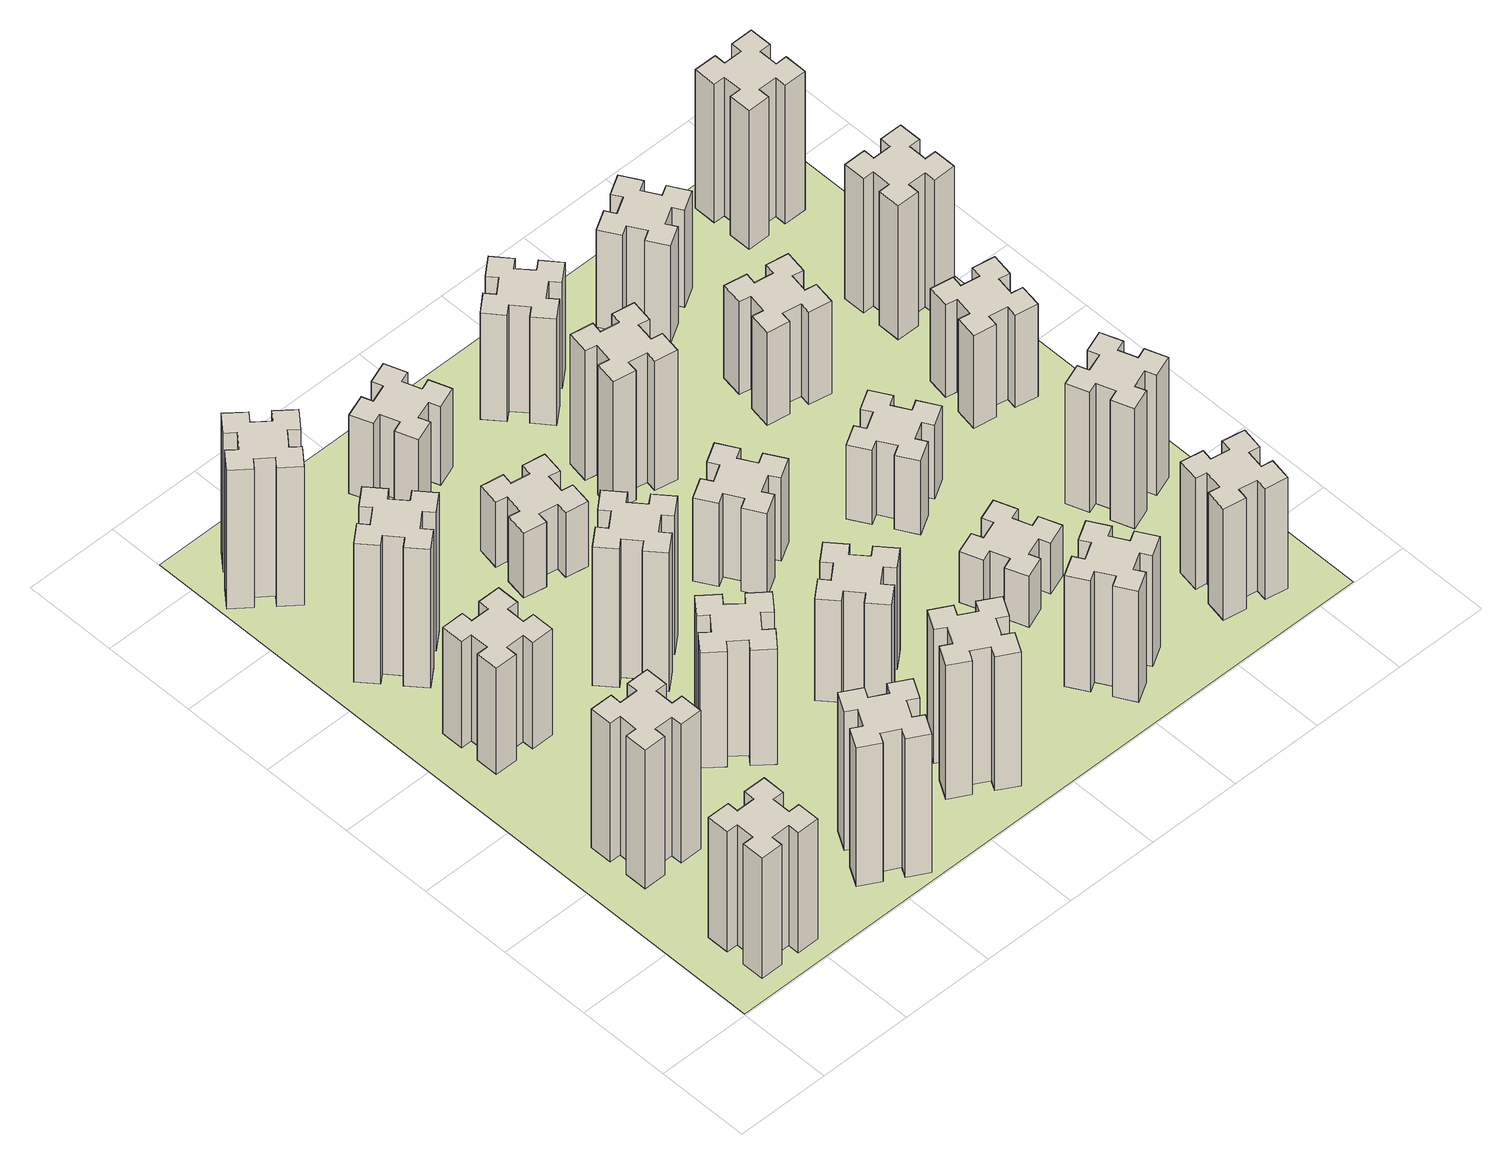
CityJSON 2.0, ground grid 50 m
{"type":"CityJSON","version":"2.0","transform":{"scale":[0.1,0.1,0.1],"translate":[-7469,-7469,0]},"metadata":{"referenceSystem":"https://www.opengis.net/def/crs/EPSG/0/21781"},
"CityObjects":{
"building1":{"type":"Building","attributes":{"class":"1000","function":"1000","usage":"1000","yearOfConstruction":2016,"roofType":"1000","measuredHeight":78,"storeysAboveGround":30,"storeysBelowGround":0},"geometry":[{"type":"Solid","lod":"1","boundaries":[[[[0,1,2,3,4,5,6,7,8,9,10,11,12,13,14,15,16,17,18,19]],[[17,16,20,21]],[[16,15,22,20]],[[15,14,23,22]],[[14,13,24,23]],[[13,12,25,24]],[[12,11,26,25]],[[11,10,27,26]],[[10,9,28,27]],[[9,8,29,28]],[[8,7,30,29]],[[7,6,31,30]],[[6,5,32,31]],[[5,4,33,32]],[[4,3,34,33]],[[3,2,35,34]],[[2,1,36,35]],[[1,0,37,36]],[[0,19,38,37]],[[19,18,39,38]],[[18,17,21,39]],[[24,25,26,27,28,29,30,31,32,33,34,35,36,37,38,39,21,20,22,23]]]]}]},
"building2":{"type":"Building","attributes":{"class":"1000","function":"1000","usage":"1000","yearOfConstruction":2016,"roofType":"1000","measuredHeight":90,"storeysAboveGround":30,"storeysBelowGround":0},"geometry":[{"type":"Solid","lod":"1","boundaries":[[[[40,41,42,43,44,45,46,47,48,49,50,51,52,53,54,55,56,57,58,59]],[[57,56,60,61]],[[56,55,62,60]],[[55,54,63,62]],[[54,53,64,63]],[[53,52,65,64]],[[52,51,66,65]],[[51,50,67,66]],[[50,49,68,67]],[[49,48,69,68]],[[48,47,70,69]],[[47,46,71,70]],[[46,45,72,71]],[[45,44,73,72]],[[44,43,74,73]],[[43,42,75,74]],[[42,41,76,75]],[[41,40,77,76]],[[40,59,78,77]],[[59,58,79,78]],[[58,57,61,79]],[[64,65,66,67,68,69,70,71,72,73,74,75,76,77,78,79,61,60,62,63]]]]}]},
"building3":{"type":"Building","attributes":{"class":"1000","function":"1000","usage":"1000","yearOfConstruction":2016,"roofType":"1000","measuredHeight":69,"storeysAboveGround":30,"storeysBelowGround":0},"geometry":[{"type":"Solid","lod":"1","boundaries":[[[[80,81,82,83,84,85,86,87,88,89,90,91,92,93,94,95,96,97,98,99]],[[97,96,100,101]],[[96,95,102,100]],[[95,94,103,102]],[[94,93,104,103]],[[93,92,105,104]],[[92,91,106,105]],[[91,90,107,106]],[[90,89,108,107]],[[89,88,109,108]],[[88,87,110,109]],[[87,86,111,110]],[[86,85,112,111]],[[85,84,113,112]],[[84,83,114,113]],[[83,82,115,114]],[[82,81,116,115]],[[81,80,117,116]],[[80,99,118,117]],[[99,98,119,118]],[[98,97,101,119]],[[104,105,106,107,108,109,110,111,112,113,114,115,116,117,118,119,101,100,102,103]]]]}]},
"building4":{"type":"Building","attributes":{"class":"1000","function":"1000","usage":"1000","yearOfConstruction":2016,"roofType":"1000","measuredHeight":90,"storeysAboveGround":30,"storeysBelowGround":0},"geometry":[{"type":"Solid","lod":"1","boundaries":[[[[120,121,122,123,124,125,126,127,128,129,130,131,132,133,134,135,136,137,138,139]],[[137,136,140,141]],[[136,135,142,140]],[[135,134,143,142]],[[134,133,144,143]],[[133,132,145,144]],[[132,131,146,145]],[[131,130,147,146]],[[130,129,148,147]],[[129,128,149,148]],[[128,127,150,149]],[[127,126,151,150]],[[126,125,152,151]],[[125,124,153,152]],[[124,123,154,153]],[[123,122,155,154]],[[122,121,156,155]],[[121,120,157,156]],[[120,139,158,157]],[[139,138,159,158]],[[138,137,141,159]],[[144,145,146,147,148,149,150,151,152,153,154,155,156,157,158,159,141,140,142,143]]]]}]},
"building5":{"type":"Building","attributes":{"class":"1000","function":"1000","usage":"1000","yearOfConstruction":2016,"roofType":"1000","measuredHeight":90,"storeysAboveGround":30,"storeysBelowGround":0},"geometry":[{"type":"Solid","lod":"1","boundaries":[[[[160,161,162,163,164,165,166,167,168,169,170,171,172,173,174,175,176,177,178,179]],[[177,176,180,181]],[[176,175,182,180]],[[175,174,183,182]],[[174,173,184,183]],[[173,172,185,184]],[[172,171,186,185]],[[171,170,187,186]],[[170,169,188,187]],[[169,168,189,188]],[[168,167,190,189]],[[167,166,191,190]],[[166,165,192,191]],[[165,164,193,192]],[[164,163,194,193]],[[163,162,195,194]],[[162,161,196,195]],[[161,160,197,196]],[[160,179,198,197]],[[179,178,199,198]],[[178,177,181,199]],[[184,185,186,187,188,189,190,191,192,193,194,195,196,197,198,199,181,180,182,183]]]]}]},
"building6":{"type":"Building","attributes":{"class":"1000","function":"1000","usage":"1000","yearOfConstruction":2016,"roofType":"1000","measuredHeight":90,"storeysAboveGround":30,"storeysBelowGround":0},"geometry":[{"type":"Solid","lod":"1","boundaries":[[[[200,201,202,203,204,205,206,207,208,209,210,211,212,213,214,215,216,217,218,219]],[[217,216,220,221]],[[216,215,222,220]],[[215,214,223,222]],[[214,213,224,223]],[[213,212,225,224]],[[212,211,226,225]],[[211,210,227,226]],[[210,209,228,227]],[[209,208,229,228]],[[208,207,230,229]],[[207,206,231,230]],[[206,205,232,231]],[[205,204,233,232]],[[204,203,234,233]],[[203,202,235,234]],[[202,201,236,235]],[[201,200,237,236]],[[200,219,238,237]],[[219,218,239,238]],[[218,217,221,239]],[[224,225,226,227,228,229,230,231,232,233,234,235,236,237,238,239,221,220,222,223]]]]}]},
"building7":{"type":"Building","attributes":{"class":"1000","function":"1000","usage":"1000","yearOfConstruction":2016,"roofType":"1000","measuredHeight":75,"storeysAboveGround":30,"storeysBelowGround":0},"geometry":[{"type":"Solid","lod":"1","boundaries":[[[[240,241,242,243,244,245,246,247,248,249,250,251,252,253,254,255,256,257,258,259]],[[257,256,260,261]],[[256,255,262,260]],[[255,254,263,262]],[[254,253,264,263]],[[253,252,265,264]],[[252,251,266,265]],[[251,250,267,266]],[[250,249,268,267]],[[249,248,269,268]],[[248,247,270,269]],[[247,246,271,270]],[[246,245,272,271]],[[245,244,273,272]],[[244,243,274,273]],[[243,242,275,274]],[[242,241,276,275]],[[241,240,277,276]],[[240,259,278,277]],[[259,258,279,278]],[[258,257,261,279]],[[264,265,266,267,268,269,270,271,272,273,274,275,276,277,278,279,261,260,262,263]]]]}]},
"building8":{"type":"Building","attributes":{"class":"1000","function":"1000","usage":"1000","yearOfConstruction":2016,"roofType":"1000","measuredHeight":90,"storeysAboveGround":30,"storeysBelowGround":0},"geometry":[{"type":"Solid","lod":"1","boundaries":[[[[280,281,282,283,284,285,286,287,288,289,290,291,292,293,294,295,296,297,298,299]],[[297,296,300,301]],[[296,295,302,300]],[[295,294,303,302]],[[294,293,304,303]],[[293,292,305,304]],[[292,291,306,305]],[[291,290,307,306]],[[290,289,308,307]],[[289,288,309,308]],[[288,287,310,309]],[[287,286,311,310]],[[286,285,312,311]],[[285,284,313,312]],[[284,283,314,313]],[[283,282,315,314]],[[282,281,316,315]],[[281,280,317,316]],[[280,299,318,317]],[[299,298,319,318]],[[298,297,301,319]],[[304,305,306,307,308,309,310,311,312,313,314,315,316,317,318,319,301,300,302,303]]]]}]},
"building9":{"type":"Building","attributes":{"class":"1000","function":"1000","usage":"1000","yearOfConstruction":2016,"roofType":"1000","measuredHeight":87,"storeysAboveGround":30,"storeysBelowGround":0},"geometry":[{"type":"Solid","lod":"1","boundaries":[[[[320,321,322,323,324,325,326,327,328,329,330,331,332,333,334,335,336,337,338,339]],[[337,336,340,341]],[[336,335,342,340]],[[335,334,343,342]],[[334,333,344,343]],[[333,332,345,344]],[[332,331,346,345]],[[331,330,347,346]],[[330,329,348,347]],[[329,328,349,348]],[[328,327,350,349]],[[327,326,351,350]],[[326,325,352,351]],[[325,324,353,352]],[[324,323,354,353]],[[323,322,355,354]],[[322,321,356,355]],[[321,320,357,356]],[[320,339,358,357]],[[339,338,359,358]],[[338,337,341,359]],[[344,345,346,347,348,349,350,351,352,353,354,355,356,357,358,359,341,340,342,343]]]]}]},
"building10":{"type":"Building","attributes":{"class":"1000","function":"1000","usage":"1000","yearOfConstruction":2016,"roofType":"1000","measuredHeight":42,"storeysAboveGround":30,"storeysBelowGround":0},"geometry":[{"type":"Solid","lod":"1","boundaries":[[[[360,361,362,363,364,365,366,367,368,369,370,371,372,373,374,375,376,377,378,379]],[[377,376,380,381]],[[376,375,382,380]],[[375,374,383,382]],[[374,373,384,383]],[[373,372,385,384]],[[372,371,386,385]],[[371,370,387,386]],[[370,369,388,387]],[[369,368,389,388]],[[368,367,390,389]],[[367,366,391,390]],[[366,365,392,391]],[[365,364,393,392]],[[364,363,394,393]],[[363,362,395,394]],[[362,361,396,395]],[[361,360,397,396]],[[360,379,398,397]],[[379,378,399,398]],[[378,377,381,399]],[[384,385,386,387,388,389,390,391,392,393,394,395,396,397,398,399,381,380,382,383]]]]}]},
"building11":{"type":"Building","attributes":{"class":"1000","function":"1000","usage":"1000","yearOfConstruction":2016,"roofType":"1000","measuredHeight":66,"storeysAboveGround":30,"storeysBelowGround":0},"geometry":[{"type":"Solid","lod":"1","boundaries":[[[[400,401,402,403,404,405,406,407,408,409,410,411,412,413,414,415,416,417,418,419]],[[417,416,420,421]],[[416,415,422,420]],[[415,414,423,422]],[[414,413,424,423]],[[413,412,425,424]],[[412,411,426,425]],[[411,410,427,426]],[[410,409,428,427]],[[409,408,429,428]],[[408,407,430,429]],[[407,406,431,430]],[[406,405,432,431]],[[405,404,433,432]],[[404,403,434,433]],[[403,402,435,434]],[[402,401,436,435]],[[401,400,437,436]],[[400,419,438,437]],[[419,418,439,438]],[[418,417,421,439]],[[424,425,426,427,428,429,430,431,432,433,434,435,436,437,438,439,421,420,422,423]]]]}]},
"building12":{"type":"Building","attributes":{"class":"1000","function":"1000","usage":"1000","yearOfConstruction":2016,"roofType":"1000","measuredHeight":51,"storeysAboveGround":30,"storeysBelowGround":0},"geometry":[{"type":"Solid","lod":"1","boundaries":[[[[440,441,442,443,444,445,446,447,448,449,450,451,452,453,454,455,456,457,458,459]],[[457,456,460,461]],[[456,455,462,460]],[[455,454,463,462]],[[454,453,464,463]],[[453,452,465,464]],[[452,451,466,465]],[[451,450,467,466]],[[450,449,468,467]],[[449,448,469,468]],[[448,447,470,469]],[[447,446,471,470]],[[446,445,472,471]],[[445,444,473,472]],[[444,443,474,473]],[[443,442,475,474]],[[442,441,476,475]],[[441,440,477,476]],[[440,459,478,477]],[[459,458,479,478]],[[458,457,461,479]],[[464,465,466,467,468,469,470,471,472,473,474,475,476,477,478,479,461,460,462,463]]]]}]},
"building13":{"type":"Building","attributes":{"class":"1000","function":"1000","usage":"1000","yearOfConstruction":2016,"roofType":"1000","measuredHeight":54,"storeysAboveGround":30,"storeysBelowGround":0},"geometry":[{"type":"Solid","lod":"1","boundaries":[[[[480,481,482,483,484,485,486,487,488,489,490,491,492,493,494,495,496,497,498,499]],[[497,496,500,501]],[[496,495,502,500]],[[495,494,503,502]],[[494,493,504,503]],[[493,492,505,504]],[[492,491,506,505]],[[491,490,507,506]],[[490,489,508,507]],[[489,488,509,508]],[[488,487,510,509]],[[487,486,511,510]],[[486,485,512,511]],[[485,484,513,512]],[[484,483,514,513]],[[483,482,515,514]],[[482,481,516,515]],[[481,480,517,516]],[[480,499,518,517]],[[499,498,519,518]],[[498,497,501,519]],[[504,505,506,507,508,509,510,511,512,513,514,515,516,517,518,519,501,500,502,503]]]]}]},
"building14":{"type":"Building","attributes":{"class":"1000","function":"1000","usage":"1000","yearOfConstruction":2016,"roofType":"1000","measuredHeight":84,"storeysAboveGround":30,"storeysBelowGround":0},"geometry":[{"type":"Solid","lod":"1","boundaries":[[[[520,521,522,523,524,525,526,527,528,529,530,531,532,533,534,535,536,537,538,539]],[[537,536,540,541]],[[536,535,542,540]],[[535,534,543,542]],[[534,533,544,543]],[[533,532,545,544]],[[532,531,546,545]],[[531,530,547,546]],[[530,529,548,547]],[[529,528,549,548]],[[528,527,550,549]],[[527,526,551,550]],[[526,525,552,551]],[[525,524,553,552]],[[524,523,554,553]],[[523,522,555,554]],[[522,521,556,555]],[[521,520,557,556]],[[520,539,558,557]],[[539,538,559,558]],[[538,537,541,559]],[[544,545,546,547,548,549,550,551,552,553,554,555,556,557,558,559,541,540,542,543]]]]}]},
"building15":{"type":"Building","attributes":{"class":"1000","function":"1000","usage":"1000","yearOfConstruction":2016,"roofType":"1000","measuredHeight":72,"storeysAboveGround":30,"storeysBelowGround":0},"geometry":[{"type":"Solid","lod":"1","boundaries":[[[[560,561,562,563,564,565,566,567,568,569,570,571,572,573,574,575,576,577,578,579]],[[577,576,580,581]],[[576,575,582,580]],[[575,574,583,582]],[[574,573,584,583]],[[573,572,585,584]],[[572,571,586,585]],[[571,570,587,586]],[[570,569,588,587]],[[569,568,589,588]],[[568,567,590,589]],[[567,566,591,590]],[[566,565,592,591]],[[565,564,593,592]],[[564,563,594,593]],[[563,562,595,594]],[[562,561,596,595]],[[561,560,597,596]],[[560,579,598,597]],[[579,578,599,598]],[[578,577,581,599]],[[584,585,586,587,588,589,590,591,592,593,594,595,596,597,598,599,581,580,582,583]]]]}]},
"building16":{"type":"Building","attributes":{"class":"1000","function":"1000","usage":"1000","yearOfConstruction":2016,"roofType":"1000","measuredHeight":69,"storeysAboveGround":30,"storeysBelowGround":0},"geometry":[{"type":"Solid","lod":"1","boundaries":[[[[600,601,602,603,604,605,606,607,608,609,610,611,612,613,614,615,616,617,618,619]],[[617,616,620,621]],[[616,615,622,620]],[[615,614,623,622]],[[614,613,624,623]],[[613,612,625,624]],[[612,611,626,625]],[[611,610,627,626]],[[610,609,628,627]],[[609,608,629,628]],[[608,607,630,629]],[[607,606,631,630]],[[606,605,632,631]],[[605,604,633,632]],[[604,603,634,633]],[[603,602,635,634]],[[602,601,636,635]],[[601,600,637,636]],[[600,619,638,637]],[[619,618,639,638]],[[618,617,621,639]],[[624,625,626,627,628,629,630,631,632,633,634,635,636,637,638,639,621,620,622,623]]]]}]},
"building17":{"type":"Building","attributes":{"class":"1000","function":"1000","usage":"1000","yearOfConstruction":2016,"roofType":"1000","measuredHeight":33,"storeysAboveGround":30,"storeysBelowGround":0},"geometry":[{"type":"Solid","lod":"1","boundaries":[[[[640,641,642,643,644,645,646,647,648,649,650,651,652,653,654,655,656,657,658,659]],[[657,656,660,661]],[[656,655,662,660]],[[655,654,663,662]],[[654,653,664,663]],[[653,652,665,664]],[[652,651,666,665]],[[651,650,667,666]],[[650,649,668,667]],[[649,648,669,668]],[[648,647,670,669]],[[647,646,671,670]],[[646,645,672,671]],[[645,644,673,672]],[[644,643,674,673]],[[643,642,675,674]],[[642,641,676,675]],[[641,640,677,676]],[[640,659,678,677]],[[659,658,679,678]],[[658,657,661,679]],[[664,665,666,667,668,669,670,671,672,673,674,675,676,677,678,679,661,660,662,663]]]]}]},
"building18":{"type":"Building","attributes":{"class":"1000","function":"1000","usage":"1000","yearOfConstruction":2016,"roofType":"1000","measuredHeight":48,"storeysAboveGround":30,"storeysBelowGround":0},"geometry":[{"type":"Solid","lod":"1","boundaries":[[[[680,681,682,683,684,685,686,687,688,689,690,691,692,693,694,695,696,697,698,699]],[[697,696,700,701]],[[696,695,702,700]],[[695,694,703,702]],[[694,693,704,703]],[[693,692,705,704]],[[692,691,706,705]],[[691,690,707,706]],[[690,689,708,707]],[[689,688,709,708]],[[688,687,710,709]],[[687,686,711,710]],[[686,685,712,711]],[[685,684,713,712]],[[684,683,714,713]],[[683,682,715,714]],[[682,681,716,715]],[[681,680,717,716]],[[680,699,718,717]],[[699,698,719,718]],[[698,697,701,719]],[[704,705,706,707,708,709,710,711,712,713,714,715,716,717,718,719,701,700,702,703]]]]}]},
"building19":{"type":"Building","attributes":{"class":"1000","function":"1000","usage":"1000","yearOfConstruction":2016,"roofType":"1000","measuredHeight":72,"storeysAboveGround":30,"storeysBelowGround":0},"geometry":[{"type":"Solid","lod":"1","boundaries":[[[[720,721,722,723,724,725,726,727,728,729,730,731,732,733,734,735,736,737,738,739]],[[737,736,740,741]],[[736,735,742,740]],[[735,734,743,742]],[[734,733,744,743]],[[733,732,745,744]],[[732,731,746,745]],[[731,730,747,746]],[[730,729,748,747]],[[729,728,749,748]],[[728,727,750,749]],[[727,726,751,750]],[[726,725,752,751]],[[725,724,753,752]],[[724,723,754,753]],[[723,722,755,754]],[[722,721,756,755]],[[721,720,757,756]],[[720,739,758,757]],[[739,738,759,758]],[[738,737,741,759]],[[744,745,746,747,748,749,750,751,752,753,754,755,756,757,758,759,741,740,742,743]]]]}]},
"building20":{"type":"Building","attributes":{"class":"1000","function":"1000","usage":"1000","yearOfConstruction":2016,"roofType":"1000","measuredHeight":60,"storeysAboveGround":30,"storeysBelowGround":0},"geometry":[{"type":"Solid","lod":"1","boundaries":[[[[760,761,762,763,764,765,766,767,768,769,770,771,772,773,774,775,776,777,778,779]],[[777,776,780,781]],[[776,775,782,780]],[[775,774,783,782]],[[774,773,784,783]],[[773,772,785,784]],[[772,771,786,785]],[[771,770,787,786]],[[770,769,788,787]],[[769,768,789,788]],[[768,767,790,789]],[[767,766,791,790]],[[766,765,792,791]],[[765,764,793,792]],[[764,763,794,793]],[[763,762,795,794]],[[762,761,796,795]],[[761,760,797,796]],[[760,779,798,797]],[[779,778,799,798]],[[778,777,781,799]],[[784,785,786,787,788,789,790,791,792,793,794,795,796,797,798,799,781,780,782,783]]]]}]},
"building21":{"type":"Building","attributes":{"class":"1000","function":"1000","usage":"1000","yearOfConstruction":2016,"roofType":"1000","measuredHeight":63,"storeysAboveGround":30,"storeysBelowGround":0},"geometry":[{"type":"Solid","lod":"1","boundaries":[[[[800,801,802,803,804,805,806,807,808,809,810,811,812,813,814,815,816,817,818,819]],[[817,816,820,821]],[[816,815,822,820]],[[815,814,823,822]],[[814,813,824,823]],[[813,812,825,824]],[[812,811,826,825]],[[811,810,827,826]],[[810,809,828,827]],[[809,808,829,828]],[[808,807,830,829]],[[807,806,831,830]],[[806,805,832,831]],[[805,804,833,832]],[[804,803,834,833]],[[803,802,835,834]],[[802,801,836,835]],[[801,800,837,836]],[[800,819,838,837]],[[819,818,839,838]],[[818,817,821,839]],[[824,825,826,827,828,829,830,831,832,833,834,835,836,837,838,839,821,820,822,823]]]]}]},
"building22":{"type":"Building","attributes":{"class":"1000","function":"1000","usage":"1000","yearOfConstruction":2016,"roofType":"1000","measuredHeight":78,"storeysAboveGround":30,"storeysBelowGround":0},"geometry":[{"type":"Solid","lod":"1","boundaries":[[[[840,841,842,843,844,845,846,847,848,849,850,851,852,853,854,855,856,857,858,859]],[[857,856,860,861]],[[856,855,862,860]],[[855,854,863,862]],[[854,853,864,863]],[[853,852,865,864]],[[852,851,866,865]],[[851,850,867,866]],[[850,849,868,867]],[[849,848,869,868]],[[848,847,870,869]],[[847,846,871,870]],[[846,845,872,871]],[[845,844,873,872]],[[844,843,874,873]],[[843,842,875,874]],[[842,841,876,875]],[[841,840,877,876]],[[840,859,878,877]],[[859,858,879,878]],[[858,857,861,879]],[[864,865,866,867,868,869,870,871,872,873,874,875,876,877,878,879,861,860,862,863]]]]}]},
"building23":{"type":"Building","attributes":{"class":"1000","function":"1000","usage":"1000","yearOfConstruction":2016,"roofType":"1000","measuredHeight":60,"storeysAboveGround":30,"storeysBelowGround":0},"geometry":[{"type":"Solid","lod":"1","boundaries":[[[[880,881,882,883,884,885,886,887,888,889,890,891,892,893,894,895,896,897,898,899]],[[897,896,900,901]],[[896,895,902,900]],[[895,894,903,902]],[[894,893,904,903]],[[893,892,905,904]],[[892,891,906,905]],[[891,890,907,906]],[[890,889,908,907]],[[889,888,909,908]],[[888,887,910,909]],[[887,886,911,910]],[[886,885,912,911]],[[885,884,913,912]],[[884,883,914,913]],[[883,882,915,914]],[[882,881,916,915]],[[881,880,917,916]],[[880,899,918,917]],[[899,898,919,918]],[[898,897,901,919]],[[904,905,906,907,908,909,910,911,912,913,914,915,916,917,918,919,901,900,902,903]]]]}]},
"building24":{"type":"Building","attributes":{"class":"1000","function":"1000","usage":"1000","yearOfConstruction":2016,"roofType":"1000","measuredHeight":87,"storeysAboveGround":30,"storeysBelowGround":0},"geometry":[{"type":"Solid","lod":"1","boundaries":[[[[920,921,922,923,924,925,926,927,928,929,930,931,932,933,934,935,936,937,938,939]],[[937,936,940,941]],[[936,935,942,940]],[[935,934,943,942]],[[934,933,944,943]],[[933,932,945,944]],[[932,931,946,945]],[[931,930,947,946]],[[930,929,948,947]],[[929,928,949,948]],[[928,927,950,949]],[[927,926,951,950]],[[926,925,952,951]],[[925,924,953,952]],[[924,923,954,953]],[[923,922,955,954]],[[922,921,956,955]],[[921,920,957,956]],[[920,939,958,957]],[[939,938,959,958]],[[938,937,941,959]],[[944,945,946,947,948,949,950,951,952,953,954,955,956,957,958,959,941,940,942,943]]]]}]},
"building25":{"type":"Building","attributes":{"class":"1000","function":"1000","usage":"1000","yearOfConstruction":2016,"roofType":"1000","measuredHeight":90,"storeysAboveGround":30,"storeysBelowGround":0},"geometry":[{"type":"Solid","lod":"1","boundaries":[[[[960,961,962,963,964,965,966,967,968,969,970,971,972,973,974,975,976,977,978,979]],[[977,976,980,981]],[[976,975,982,980]],[[975,974,983,982]],[[974,973,984,983]],[[973,972,985,984]],[[972,971,986,985]],[[971,970,987,986]],[[970,969,988,987]],[[969,968,989,988]],[[968,967,990,989]],[[967,966,991,990]],[[966,965,992,991]],[[965,964,993,992]],[[964,963,994,993]],[[963,962,995,994]],[[962,961,996,995]],[[961,960,997,996]],[[960,979,998,997]],[[979,978,999,998]],[[978,977,981,999]],[[984,985,986,987,988,989,990,991,992,993,994,995,996,997,998,999,981,980,982,983]]]]}]},
"landuse1":{"type":"LandUse","attributes":{"name":"plot1","function":"1010"},"geometry":[{"type":"MultiSurface","lod":"1","boundaries":[[[1000,1001,1002,1003]]]}]}
},
"vertices":[
[265,325,0],[265,225,0],[205,225,0],[205,105,0],[325,105,0],[325,165,0],[425,165,0],[425,105,0],[545,105,0],[545,225,0],[485,225,0],[485,325,0],[545,325,0],[545,445,0],[425,445,0],[425,385,0],[325,385,0],[325,445,0],[205,445,0],[205,325,0],[325,385,780],[325,445,780],[425,385,780],[425,445,780],[545,445,780],[545,325,780],[485,325,780],[485,225,780],[545,225,780],[545,105,780],[425,105,780],[425,165,780],[325,165,780],[325,105,780],[205,105,780],[205,225,780],[265,225,780],[265,325,780],[205,325,780],[205,445,780],
[265,1065,0],[265,965,0],[205,965,0],[205,845,0],[325,845,0],[325,905,0],[425,905,0],[425,845,0],[545,845,0],[545,965,0],[485,965,0],[485,1065,0],[545,1065,0],[545,1185,0],[425,1185,0],[425,1125,0],[325,1125,0],[325,1185,0],[205,1185,0],[205,1065,0],[325,1125,900],[325,1185,900],[425,1125,900],[425,1185,900],[545,1185,900],[545,1065,900],[485,1065,900],[485,965,900],[545,965,900],[545,845,900],[425,845,900],[425,905,900],[325,905,900],[325,845,900],[205,845,900],[205,965,900],[265,965,900],[265,1065,900],[205,1065,900],[205,1185,900],
[425,2065,0],[325,2065,0],[325,2125,0],[205,2125,0],[205,2005,0],[265,2005,0],[265,1905,0],[205,1905,0],[205,1785,0],[325,1785,0],[325,1845,0],[425,1845,0],[425,1785,0],[545,1785,0],[545,1905,0],[485,1905,0],[485,2005,0],[545,2005,0],[545,2125,0],[425,2125,0],[485,2005,690],[545,2005,690],[485,1905,690],[545,1905,690],[545,1785,690],[425,1785,690],[425,1845,690],[325,1845,690],[325,1785,690],[205,1785,690],[205,1905,690],[265,1905,690],[265,2005,690],[205,2005,690],[205,2125,690],[325,2125,690],[325,2065,690],[425,2065,690],[425,2125,690],[545,2125,690],
[492,2628,0],[427,2704,0],[473,2743,0],[396,2835,0],[304,2758,0],[343,2712,0],[266,2647,0],[228,2693,0],[136,2616,0],[213,2524,0],[259,2563,0],[323,2486,0],[277,2448,0],[354,2356,0],[446,2433,0],[408,2479,0],[484,2543,0],[523,2497,0],[615,2574,0],[538,2666,0],[484,2543,900],[523,2497,900],[408,2479,900],[446,2433,900],[354,2356,900],[277,2448,900],[323,2486,900],[259,2563,900],[213,2524,900],[136,2616,900],[228,2693,900],[266,2647,900],[343,2712,900],[304,2758,900],[396,2835,900],[473,2743,900],[427,2704,900],[492,2628,900],[538,2666,900],[615,2574,900],
[1214,346,0],[1127,396,0],[1157,448,0],[1053,508,0],[993,404,0],[1045,374,0],[995,287,0],[943,317,0],[883,213,0],[987,153,0],[1017,205,0],[1104,155,0],[1074,103,0],[1178,43,0],[1238,147,0],[1186,177,0],[1236,264,0],[1288,234,0],[1348,338,0],[1244,398,0],[1236,264,900],[1288,234,900],[1186,177,900],[1238,147,900],[1178,43,900],[1074,103,900],[1104,155,900],[1017,205,900],[987,153,900],[883,213,900],[943,317,900],[995,287,900],[1045,374,900],[993,404,900],[1053,508,900],[1157,448,900],[1127,396,900],[1214,346,900],[1244,398,900],[1348,338,900],
[384,3387,0],[308,3452,0],[346,3498,0],[254,3575,0],[177,3483,0],[223,3444,0],[159,3368,0],[113,3406,0],[36,3314,0],[128,3237,0],[166,3283,0],[243,3219,0],[204,3173,0],[296,3096,0],[373,3188,0],[327,3226,0],[392,3303,0],[438,3264,0],[515,3356,0],[423,3433,0],[392,3303,900],[438,3264,900],[327,3226,900],[373,3188,900],[296,3096,900],[204,3173,900],[243,3219,900],[166,3283,900],[128,3237,900],[36,3314,900],[113,3406,900],[159,3368,900],[223,3444,900],[177,3483,900],[254,3575,900],[346,3498,900],[308,3452,900],[384,3387,900],[423,3433,900],[515,3356,900],
[1224,1267,0],[1148,1332,0],[1186,1378,0],[1094,1455,0],[1017,1363,0],[1063,1324,0],[999,1248,0],[953,1286,0],[876,1194,0],[968,1117,0],[1006,1163,0],[1083,1099,0],[1044,1053,0],[1136,976,0],[1213,1068,0],[1167,1106,0],[1232,1183,0],[1278,1144,0],[1355,1236,0],[1263,1313,0],[1232,1183,750],[1278,1144,750],[1167,1106,750],[1213,1068,750],[1136,976,750],[1044,1053,750],[1083,1099,750],[1006,1163,750],[968,1117,750],[876,1194,750],[953,1286,750],[999,1248,750],[1063,1324,750],[1017,1363,750],[1094,1455,750],[1186,1378,750],[1148,1332,750],[1224,1267,750],[1263,1313,750],[1355,1236,750],
[1083,1972,0],[1006,1907,0],[968,1953,0],[876,1876,0],[953,1784,0],[999,1823,0],[1063,1746,0],[1017,1708,0],[1094,1616,0],[1186,1693,0],[1148,1739,0],[1224,1803,0],[1263,1757,0],[1355,1834,0],[1278,1926,0],[1232,1888,0],[1167,1964,0],[1213,2003,0],[1136,2095,0],[1044,2018,0],[1167,1964,900],[1213,2003,900],[1232,1888,900],[1278,1926,900],[1355,1834,900],[1263,1757,900],[1224,1803,900],[1148,1739,900],[1186,1693,900],[1094,1616,900],[1017,1708,900],[1063,1746,900],[999,1823,900],[953,1784,900],[876,1876,900],[968,1953,900],[1006,1907,900],[1083,1972,900],[1044,2018,900],[1136,2095,900],
[1657,305,0],[1744,255,0],[1714,203,0],[1818,143,0],[1878,247,0],[1826,277,0],[1876,364,0],[1928,334,0],[1988,438,0],[1884,498,0],[1854,446,0],[1767,496,0],[1797,548,0],[1693,608,0],[1633,504,0],[1685,474,0],[1635,387,0],[1583,417,0],[1523,313,0],[1627,253,0],[1635,387,870],[1583,417,870],[1685,474,870],[1633,504,870],[1693,608,870],[1797,548,870],[1767,496,870],[1854,446,870],[1884,498,870],[1988,438,870],[1928,334,870],[1876,364,870],[1826,277,870],[1878,247,870],[1818,143,870],[1714,203,870],[1744,255,870],[1657,305,870],[1627,253,870],[1523,313,870],
[1315,2527,0],[1332,2625,0],[1391,2615,0],[1412,2733,0],[1294,2754,0],[1284,2695,0],[1185,2712,0],[1196,2771,0],[1077,2792,0],[1057,2674,0],[1116,2664,0],[1098,2565,0],[1039,2576,0],[1018,2457,0],[1137,2437,0],[1147,2496,0],[1245,2478,0],[1235,2419,0],[1353,2398,0],[1374,2517,0],[1245,2478,420],[1235,2419,420],[1147,2496,420],[1137,2437,420],[1018,2457,420],[1039,2576,420],[1098,2565,420],[1116,2664,420],[1057,2674,420],[1077,2792,420],[1196,2771,420],[1185,2712,420],[1284,2695,420],[1294,2754,420],[1412,2733,420],[1391,2615,420],[1332,2625,420],[1315,2527,420],[1374,2517,420],[1353,2398,420],
[1788,999,0],[1864,1063,0],[1903,1017,0],[1995,1094,0],[1918,1186,0],[1872,1148,0],[1807,1224,0],[1853,1263,0],[1776,1355,0],[1684,1278,0],[1723,1232,0],[1646,1167,0],[1608,1213,0],[1516,1136,0],[1593,1044,0],[1639,1083,0],[1703,1006,0],[1657,968,0],[1734,876,0],[1826,953,0],[1703,1006,660],[1657,968,660],[1639,1083,660],[1593,1044,660],[1516,1136,660],[1608,1213,660],[1646,1167,660],[1723,1232,660],[1684,1278,660],[1776,1355,660],[1853,1263,660],[1807,1224,660],[1872,1148,660],[1918,1186,660],[1995,1094,660],[1903,1017,660],[1864,1063,660],[1788,999,660],[1826,953,660],[1734,876,660],
[1125,3456,0],[1031,3422,0],[1010,3478,0],[897,3437,0],[939,3324,0],[995,3345,0],[1029,3251,0],[973,3230,0],[1014,3117,0],[1127,3159,0],[1106,3215,0],[1200,3249,0],[1220,3193,0],[1333,3234,0],[1292,3347,0],[1236,3326,0],[1202,3420,0],[1258,3440,0],[1217,3553,0],[1104,3512,0],[1202,3420,510],[1258,3440,510],[1236,3326,510],[1292,3347,510],[1333,3234,510],[1220,3193,510],[1200,3249,510],[1106,3215,510],[1127,3159,510],[1014,3117,510],[973,3230,510],[1029,3251,510],[995,3345,510],[939,3324,510],[897,3437,510],[1010,3478,510],[1031,3422,510],[1125,3456,510],[1104,3512,510],[1217,3553,510],
[1844,2076,0],[1757,2026,0],[1727,2078,0],[1623,2018,0],[1683,1914,0],[1735,1944,0],[1785,1857,0],[1733,1827,0],[1793,1723,0],[1897,1783,0],[1867,1835,0],[1954,1885,0],[1984,1833,0],[2088,1893,0],[2028,1997,0],[1976,1967,0],[1926,2054,0],[1978,2084,0],[1918,2188,0],[1814,2128,0],[1926,2054,540],[1978,2084,540],[1976,1967,540],[2028,1997,540],[2088,1893,540],[1984,1833,540],[1954,1885,540],[1867,1835,540],[1897,1783,540],[1793,1723,540],[1733,1827,540],[1785,1857,540],[1735,1944,540],[1683,1914,540],[1623,2018,540],[1727,2078,540],[1757,2026,540],[1844,2076,540],[1814,2128,540],[1918,2188,540],
[1756,2764,0],[1738,2665,0],[1679,2676,0],[1658,2557,0],[1777,2537,0],[1787,2596,0],[1885,2578,0],[1875,2519,0],[1993,2498,0],[2014,2617,0],[1955,2627,0],[1972,2725,0],[2031,2715,0],[2052,2833,0],[1934,2854,0],[1924,2795,0],[1825,2812,0],[1836,2871,0],[1717,2892,0],[1697,2774,0],[1825,2812,840],[1836,2871,840],[1924,2795,840],[1934,2854,840],[2052,2833,840],[2031,2715,840],[1972,2725,840],[1955,2627,840],[2014,2617,840],[1993,2498,840],[1875,2519,840],[1885,2578,840],[1787,2596,840],[1777,2537,840],[1658,2557,840],[1679,2676,840],[1738,2665,840],[1756,2764,840],[1697,2774,840],[1717,2892,840],
[2475,364,0],[2525,277,0],[2473,247,0],[2533,143,0],[2637,203,0],[2607,255,0],[2694,305,0],[2724,253,0],[2828,313,0],[2768,417,0],[2716,387,0],[2666,474,0],[2718,504,0],[2658,608,0],[2554,548,0],[2584,496,0],[2497,446,0],[2467,498,0],[2363,438,0],[2423,334,0],[2497,446,720],[2467,498,720],[2584,496,720],[2554,548,720],[2658,608,720],[2718,504,720],[2666,474,720],[2716,387,720],[2768,417,720],[2828,313,720],[2724,253,720],[2694,305,720],[2607,255,720],[2637,203,720],[2533,143,720],[2473,247,720],[2525,277,720],[2475,364,720],[2423,334,720],[2363,438,720],
[1888,3219,0],[1964,3283,0],[2003,3237,0],[2095,3314,0],[2018,3406,0],[1972,3368,0],[1907,3444,0],[1953,3483,0],[1876,3575,0],[1784,3498,0],[1823,3452,0],[1746,3387,0],[1708,3433,0],[1616,3356,0],[1693,3264,0],[1739,3303,0],[1803,3226,0],[1757,3188,0],[1834,3096,0],[1926,3173,0],[1803,3226,690],[1757,3188,690],[1739,3303,690],[1693,3264,690],[1616,3356,690],[1708,3433,690],[1746,3387,690],[1823,3452,690],[1784,3498,690],[1876,3575,690],[1953,3483,690],[1907,3444,690],[1972,3368,690],[2018,3406,690],[2095,3314,690],[2003,3237,690],[1964,3283,690],[1888,3219,690],[1926,3173,690],[1834,3096,690],
[2716,1006,0],[2682,1100,0],[2738,1120,0],[2697,1233,0],[2584,1192,0],[2605,1136,0],[2511,1102,0],[2490,1158,0],[2377,1117,0],[2419,1004,0],[2475,1025,0],[2509,931,0],[2453,910,0],[2494,797,0],[2607,839,0],[2586,895,0],[2680,929,0],[2700,873,0],[2813,914,0],[2772,1027,0],[2680,929,330],[2700,873,330],[2586,895,330],[2607,839,330],[2494,797,330],[2453,910,330],[2509,931,330],[2475,1025,330],[2419,1004,330],[2377,1117,330],[2490,1158,330],[2511,1102,330],[2605,1136,330],[2584,1192,330],[2697,1233,330],[2738,1120,330],[2682,1100,330],[2716,1006,330],[2772,1027,330],[2813,914,330],
[2475,1744,0],[2525,1657,0],[2473,1627,0],[2533,1523,0],[2637,1583,0],[2607,1635,0],[2694,1685,0],[2724,1633,0],[2828,1693,0],[2768,1797,0],[2716,1767,0],[2666,1854,0],[2718,1884,0],[2658,1988,0],[2554,1928,0],[2584,1876,0],[2497,1826,0],[2467,1878,0],[2363,1818,0],[2423,1714,0],[2497,1826,480],[2467,1878,480],[2584,1876,480],[2554,1928,480],[2658,1988,480],[2718,1884,480],[2666,1854,480],[2716,1767,480],[2768,1797,480],[2828,1693,480],[2724,1633,480],[2694,1685,480],[2607,1635,480],[2637,1583,480],[2533,1523,480],[2473,1627,480],[2525,1657,480],[2475,1744,480],[2423,1714,480],[2363,1818,480],
[3435,307,0],[3452,405,0],[3511,395,0],[3532,513,0],[3414,534,0],[3404,475,0],[3305,492,0],[3316,551,0],[3197,572,0],[3177,454,0],[3236,444,0],[3218,345,0],[3159,356,0],[3138,237,0],[3257,217,0],[3267,276,0],[3365,258,0],[3355,199,0],[3473,178,0],[3494,297,0],[3365,258,720],[3355,199,720],[3267,276,720],[3257,217,720],[3138,237,720],[3159,356,720],[3218,345,720],[3236,444,720],[3177,454,720],[3197,572,720],[3316,551,720],[3305,492,720],[3404,475,720],[3414,534,720],[3532,513,720],[3511,395,720],[3452,405,720],[3435,307,720],[3494,297,720],[3473,178,720],
[2596,2664,0],[2578,2565,0],[2519,2576,0],[2498,2457,0],[2617,2437,0],[2627,2496,0],[2725,2478,0],[2715,2419,0],[2833,2398,0],[2854,2517,0],[2795,2527,0],[2812,2625,0],[2871,2615,0],[2892,2733,0],[2774,2754,0],[2764,2695,0],[2665,2712,0],[2676,2771,0],[2557,2792,0],[2537,2674,0],[2665,2712,600],[2676,2771,600],[2764,2695,600],[2774,2754,600],[2892,2733,600],[2871,2615,600],[2812,2625,600],[2795,2527,600],[2854,2517,600],[2833,2398,600],[2715,2419,600],[2725,2478,600],[2627,2496,600],[2617,2437,600],[2498,2457,600],[2519,2576,600],[2578,2565,600],[2596,2664,600],[2537,2674,600],[2557,2792,600],
[2716,3347,0],[2666,3434,0],[2718,3464,0],[2658,3568,0],[2554,3508,0],[2584,3456,0],[2497,3406,0],[2467,3458,0],[2363,3398,0],[2423,3294,0],[2475,3324,0],[2525,3237,0],[2473,3207,0],[2533,3103,0],[2637,3163,0],[2607,3215,0],[2694,3265,0],[2724,3213,0],[2828,3273,0],[2768,3377,0],[2694,3265,630],[2724,3213,630],[2607,3215,630],[2637,3163,630],[2533,3103,630],[2473,3207,630],[2525,3237,630],[2475,3324,630],[2423,3294,630],[2363,3398,630],[2467,3458,630],[2497,3406,630],[2584,3456,630],[2554,3508,630],[2658,3568,630],[2718,3464,630],[2666,3434,630],[2716,3347,630],[2768,3377,630],[2828,3273,630],
[3215,1125,0],[3249,1031,0],[3193,1010,0],[3234,897,0],[3347,939,0],[3326,995,0],[3420,1029,0],[3440,973,0],[3553,1014,0],[3512,1127,0],[3456,1106,0],[3422,1200,0],[3478,1220,0],[3437,1333,0],[3324,1292,0],[3345,1236,0],[3251,1202,0],[3230,1258,0],[3117,1217,0],[3159,1104,0],[3251,1202,780],[3230,1258,780],[3345,1236,780],[3324,1292,780],[3437,1333,780],[3478,1220,780],[3422,1200,780],[3456,1106,780],[3512,1127,780],[3553,1014,780],[3440,973,780],[3420,1029,780],[3326,995,780],[3347,939,780],[3234,897,780],[3193,1010,780],[3249,1031,780],[3215,1125,780],[3159,1104,780],[3117,1217,780],
[3267,1856,0],[3365,1838,0],[3355,1779,0],[3473,1758,0],[3494,1877,0],[3435,1887,0],[3452,1985,0],[3511,1975,0],[3532,2093,0],[3414,2114,0],[3404,2055,0],[3305,2072,0],[3316,2131,0],[3197,2152,0],[3177,2034,0],[3236,2024,0],[3218,1925,0],[3159,1936,0],[3138,1817,0],[3257,1797,0],[3218,1925,600],[3159,1936,600],[3236,2024,600],[3177,2034,600],[3197,2152,600],[3316,2131,600],[3305,2072,600],[3404,2055,600],[3414,2114,600],[3532,2093,600],[3511,1975,600],[3452,1985,600],[3435,1887,600],[3494,1877,600],[3473,1758,600],[3355,1779,600],[3365,1838,600],[3267,1856,600],[3257,1797,600],[3138,1817,600],
[3485,2705,0],[3385,2705,0],[3385,2765,0],[3265,2765,0],[3265,2645,0],[3325,2645,0],[3325,2545,0],[3265,2545,0],[3265,2425,0],[3385,2425,0],[3385,2485,0],[3485,2485,0],[3485,2425,0],[3605,2425,0],[3605,2545,0],[3545,2545,0],[3545,2645,0],[3605,2645,0],[3605,2765,0],[3485,2765,0],[3545,2645,870],[3605,2645,870],[3545,2545,870],[3605,2545,870],[3605,2425,870],[3485,2425,870],[3485,2485,870],[3385,2485,870],[3385,2425,870],[3265,2425,870],[3265,2545,870],[3325,2545,870],[3325,2645,870],[3265,2645,870],[3265,2765,870],[3385,2765,870],[3385,2705,870],[3485,2705,870],[3485,2765,870],[3605,2765,870],
[3285,3325,0],[3385,3325,0],[3385,3265,0],[3505,3265,0],[3505,3385,0],[3445,3385,0],[3445,3485,0],[3505,3485,0],[3505,3605,0],[3385,3605,0],[3385,3545,0],[3285,3545,0],[3285,3605,0],[3165,3605,0],[3165,3485,0],[3225,3485,0],[3225,3385,0],[3165,3385,0],[3165,3265,0],[3285,3265,0],[3225,3385,900],[3165,3385,900],[3225,3485,900],[3165,3485,900],[3165,3605,900],[3285,3605,900],[3285,3545,900],[3385,3545,900],[3385,3605,900],[3505,3605,900],[3505,3485,900],[3445,3485,900],[3445,3385,900],[3505,3385,900],[3505,3265,900],[3385,3265,900],[3385,3325,900],[3285,3325,900],[3285,3265,900],[3165,3265,900],
[5,3705,0],[3705,3705,0],[3705,5,0],[5,5,0]
]}
